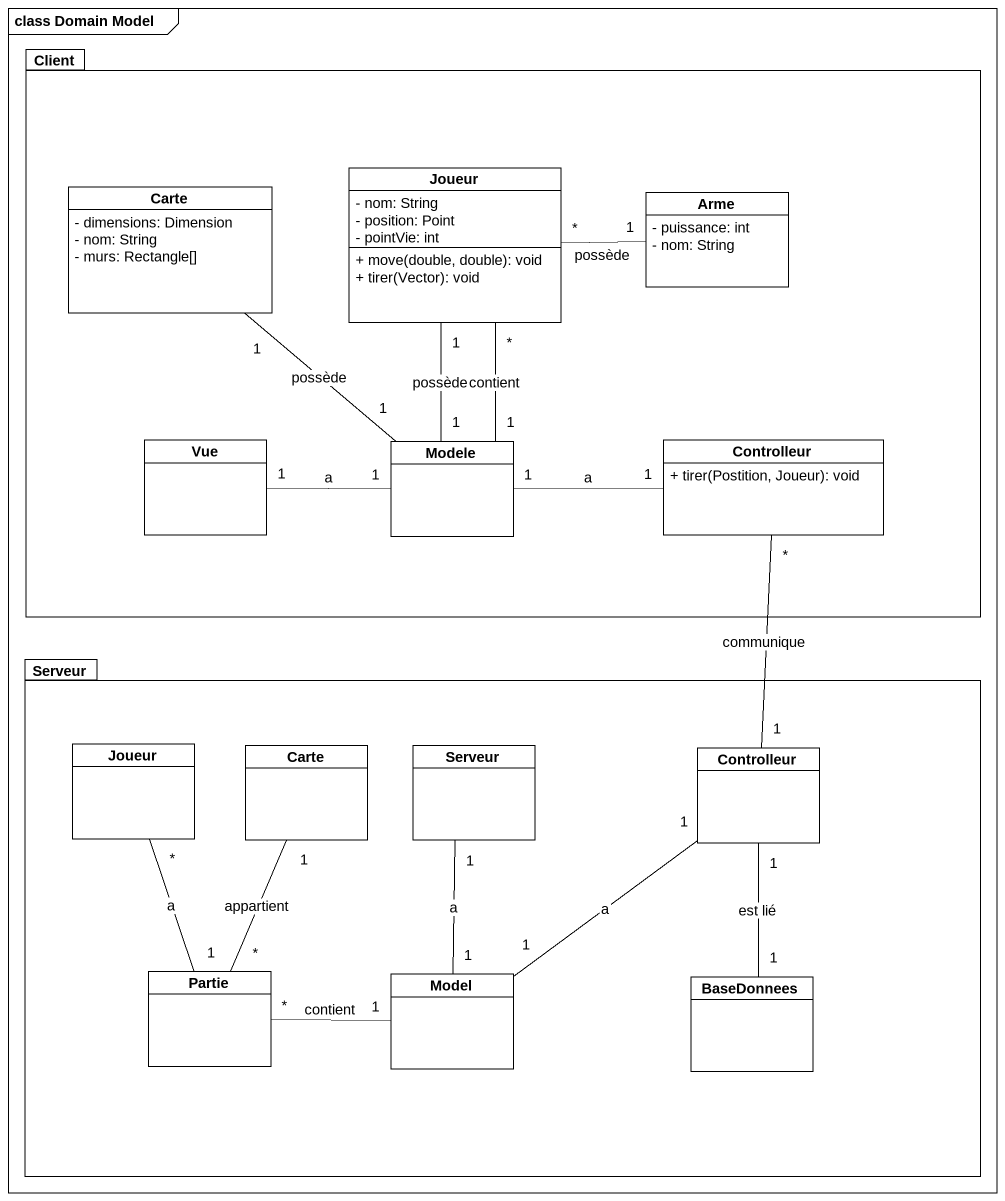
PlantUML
@startuml
mainframe class Domain Model
hide circle
hide empty members
skinparam classAttributeIconSize 0
package Client {
  class Joueur {
    - nom: String
    - position: Point
    - pointVie: int
    + move(double, double): void
    + tirer(Vector): void
  }
  class Carte {
    - dimensions: Dimension
    - nom: String
    - murs: Rectangle[]
  }
  class Arme {
    - puissance: int
    - nom: String
  }
  class Vue
  class Modele
  class Controlleur {
    + tirer(Postition, Joueur): void
  }
}
package Serveur {
  class "Joueur" as Joueur_2
  class "Carte" as Carte_2
  class "Serveur" as Serveur_2
  class "Controlleur" as Controlleur_2
  class Partie
  class Model
  class BaseDonnees
}
Joueur "*" -right- "1" Arme : possède
Vue "1" -right- "1" Modele : a
Modele "1" -up- "1" Joueur : possède
Modele "1" -up- "*" Joueur : contient
Modele "1" -up- "1" Carte : possède
Modele "1" -right- "1" Controlleur : a
Controlleur "*" -- "1" Controlleur_2 : communique
Joueur_2 "*" -- "1" Partie : a
Carte_2 "1" -- "*" Partie : appartient
Model "1" -up- "1" Serveur_2 : a
Model "1" -up- "1" Controlleur_2 : a
Model "1" -left- "*" Partie : contient
BaseDonnees "1" -up- "1" Controlleur_2 : est lié
@enduml
